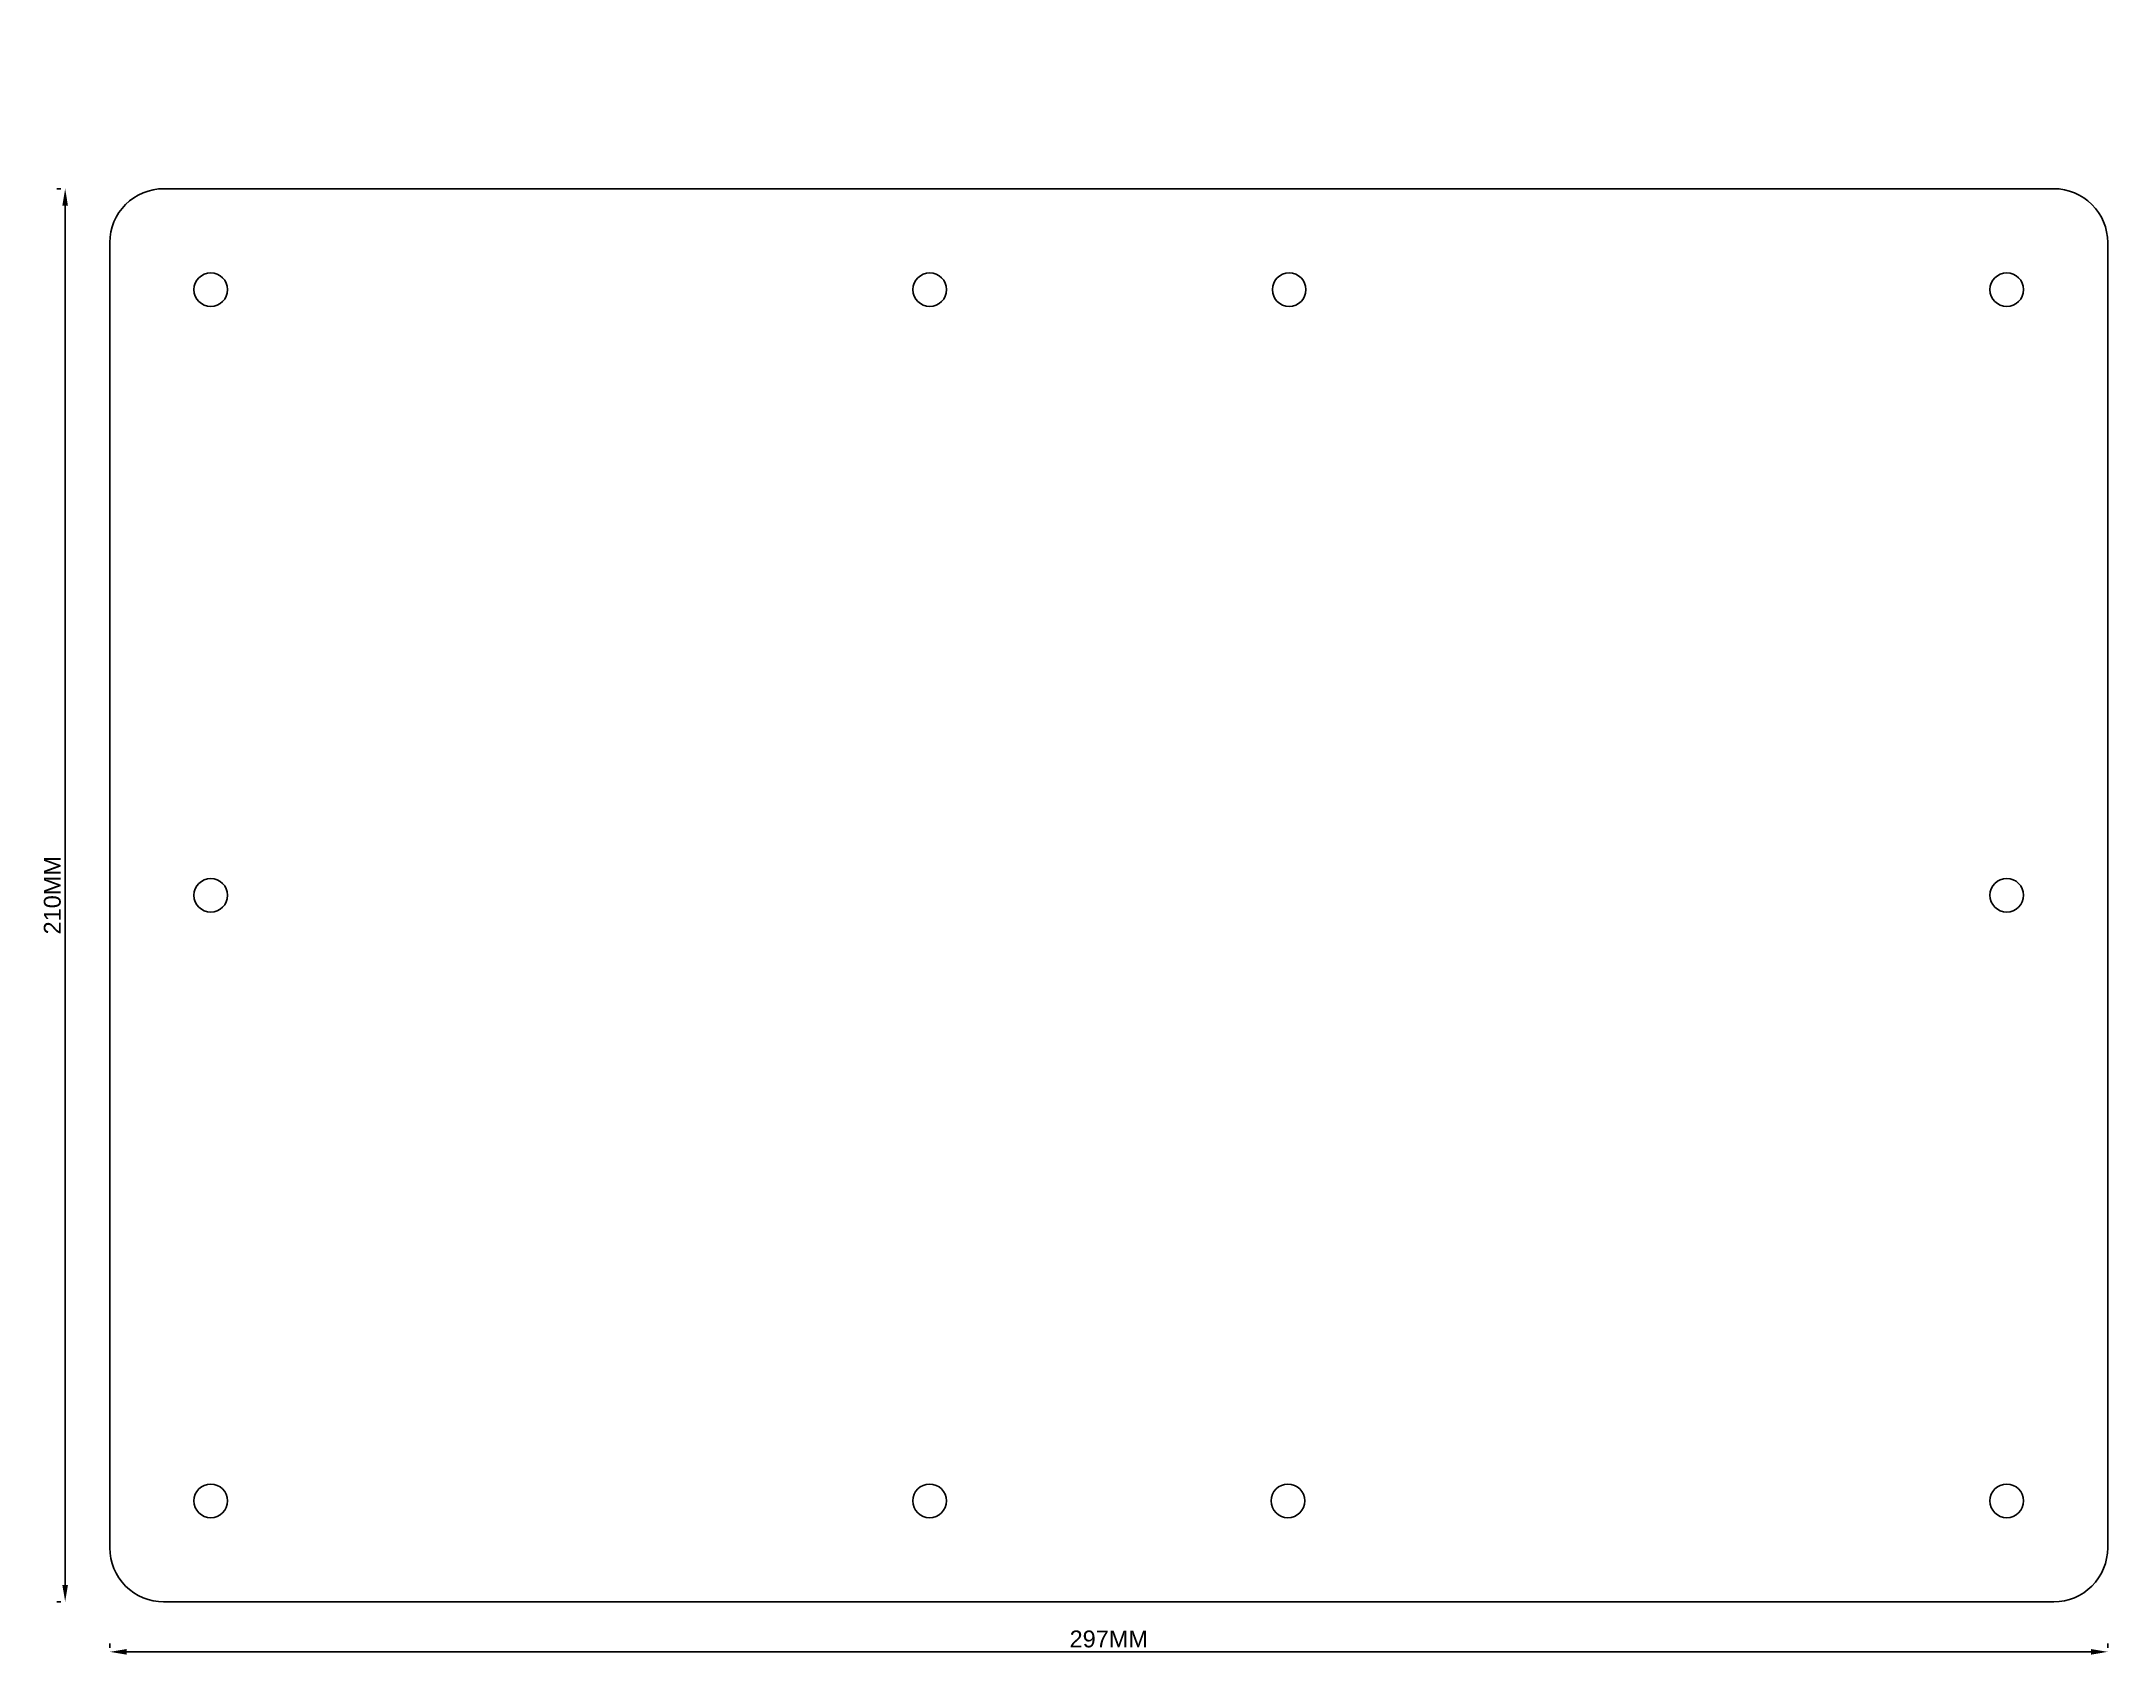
# Model space of a CAD drawing. Header units: millimetres. Extents: x -10 to 297, y -8 to 232.
import ezdxf

# ---------------------------------------------------------------- set-up
doc = ezdxf.new("R2010")
doc.units = ezdxf.units.MM
doc.styles.get("Standard").update_dxf_attribs({"font": 'arial.ttf'})
doc.dimstyles.new('ISO-25', dxfattribs={"dimtxt": 2.5, "dimasz": 2.5, "dimexe": 1.25, "dimexo": 0.625, "dimtad": 1, "dimtxsty": 'Standard', "dimcen": 2.5, "dimadec": 0, "dimazin": 0, "dimtfac": 1, "dimtmove": 0, "dimatfit": 3, "dimfxl": 1, "dimarcsym": 0})

# ---------------------------------------------------------------- blocks, each defined once
blk = doc.blocks.new('*D1')
at = {"color": 0, "lineweight": -2, "transparency": 16777216}
for p, q in [((0, -6.82), (0, -6.19)), ((2.5, -7.44), (294.5, -7.44)), ((297, -6.82), (297, -6.19))]:
    blk.add_line(p, q, dxfattribs=at)
at = {"color": 0, "transparency": 16777216}
for points in [[(2.5, -7.02), (2.5, -7.86), (0, -7.44)], [(294.5, -7.02), (294.5, -7.86), (297, -7.44)]]:
    blk.add_solid(points, dxfattribs=at)
at = {"layer": 'Defpoints', "color": 0, "transparency": 16777216}
for p in [(0, -7.44), (297, -7.44), (297, -7.44)]:
    blk.add_point(p, dxfattribs=at)
at = {"color": 0, "transparency": 16777216, "insert": (148.5, -5.54), "char_height": 2.5, "attachment_point": 5}
blk.add_mtext('297MM', dxfattribs=at)
blk = doc.blocks.new('*D2')
at = {"color": 0, "lineweight": -2, "transparency": 16777216}
for p, q in [((-7.27, 210), (-7.89, 210)), ((-6.64, 2.5), (-6.64, 207.5)), ((-7.27, 0), (-7.89, 0))]:
    blk.add_line(p, q, dxfattribs=at)
at = {"color": 0, "transparency": 16777216}
for points in [[(-7.06, 207.5), (-6.23, 207.5), (-6.64, 210)], [(-7.06, 2.5), (-6.23, 2.5), (-6.64, 0)]]:
    blk.add_solid(points, dxfattribs=at)
at = {"layer": 'Defpoints', "color": 0, "transparency": 16777216}
for p in [(-6.64, 210), (-6.64, 210), (-6.64, 0)]:
    blk.add_point(p, dxfattribs=at)
at = {"color": 0, "transparency": 16777216, "insert": (-8.54, 105), "char_height": 2.5, "attachment_point": 5, "rotation": 90}
blk.add_mtext('210MM', dxfattribs=at)

msp = doc.modelspace()

# ---------------------------------------------------------------- linework, layer by layer
msp.add_lwpolyline([(8, 210), (8, 210, 0.4142136), (0, 202), (0, 8, 0.4142136), (8, 0), (289, 0, 0.4142136), (297, 8), (297, 202, 0.4142136), (289, 210)], format="xyb", close=True)
for centre in [(15, 195), (121.887, 195), (175.32, 195), (282, 195), (15, 104.987), (282, 105), (15, 15), (121.867, 15), (175.133, 14.996), (282, 14.996)]:
    msp.add_circle(centre, 2.5)

# ---------------------------------------------------------------- dimensions: what is measured, and where the dimension line sits
dim = msp.add_linear_dim(base=(-6.643, 210), p1=(-6.643, 0), p2=(-6.643, 210), angle=90, dimstyle='ISO-25', override={"dimpost": 'MM'})
dim.commit()
dim.dimension.update_dxf_attribs({"geometry": '*D2', "text_midpoint": (-8.545, 105)})
dim = msp.add_linear_dim(base=(297, -7.44), p1=(0, -7.44), p2=(297, -7.44), dimstyle='ISO-25', override={"dimpost": 'MM'})
dim.commit()
dim.dimension.update_dxf_attribs({"geometry": '*D1', "text_midpoint": (148.5, -5.539)})

doc.saveas('drawing.dxf')
